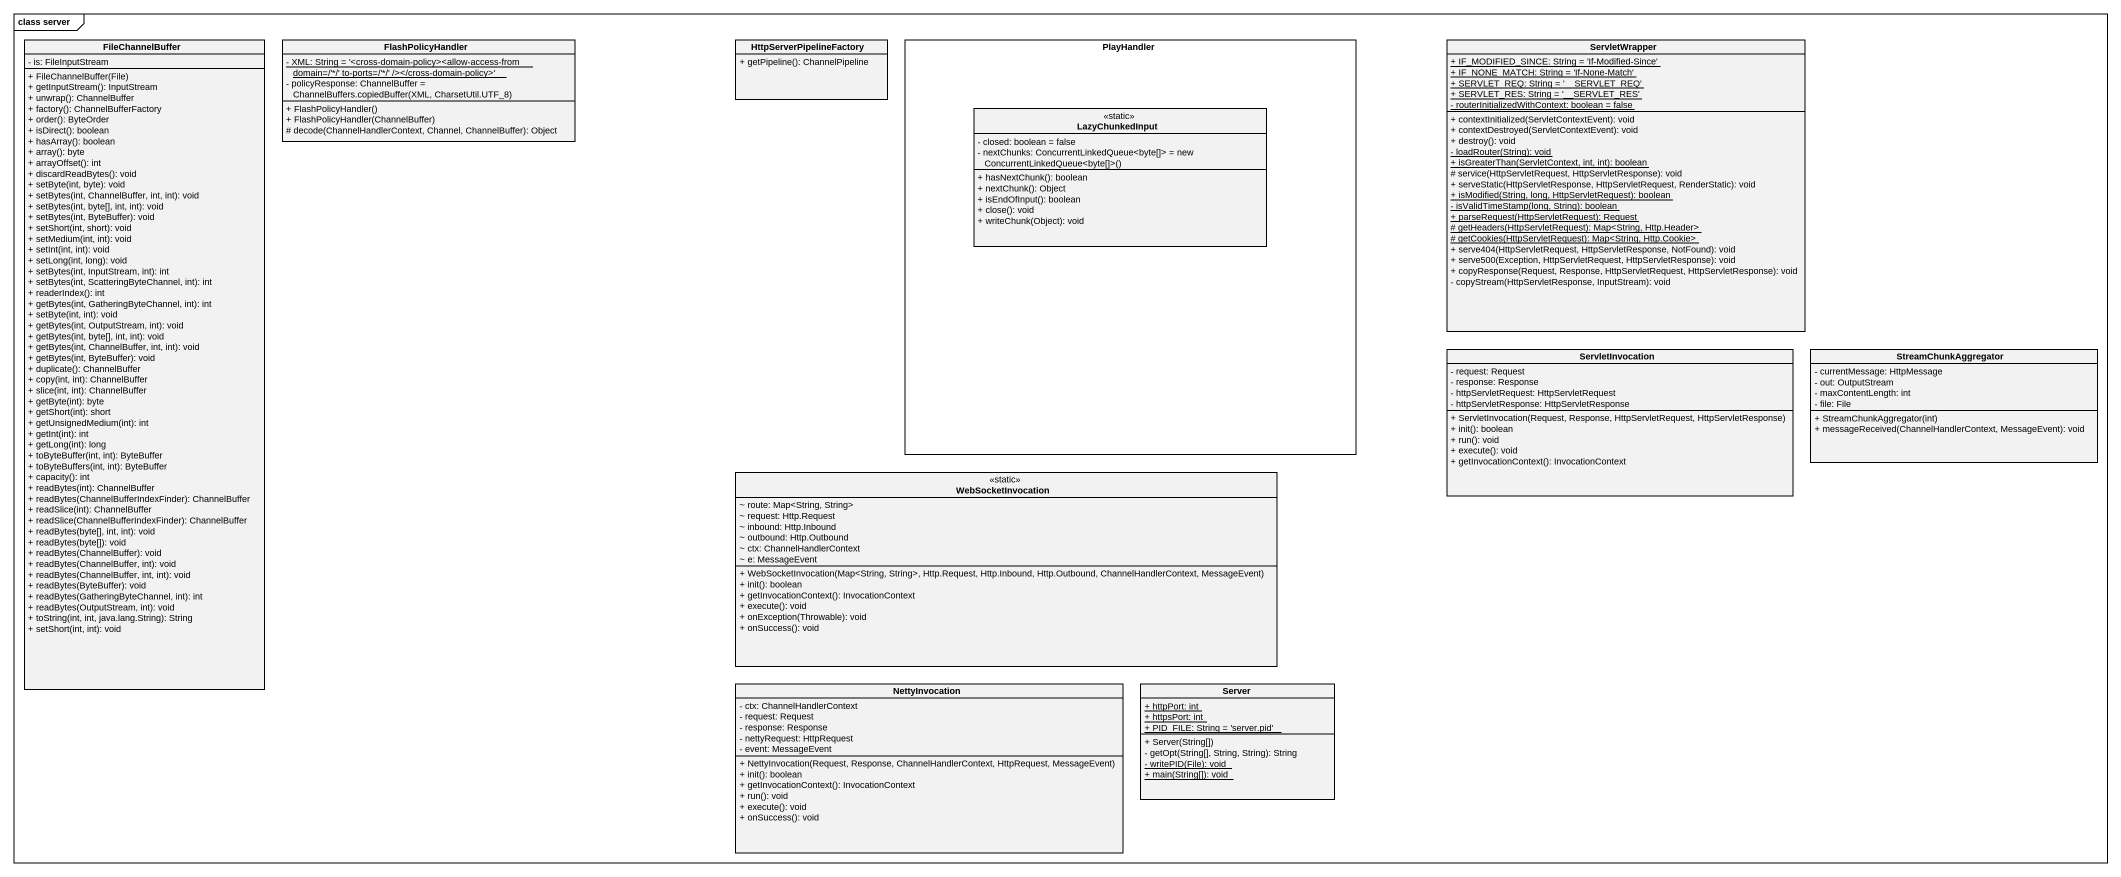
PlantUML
@startuml
mainframe class server
hide circle
hide empty members
skinparam classAttributeIconSize 0
class FileChannelBuffer {
  - is: FileInputStream
  + FileChannelBuffer(File)
  + getInputStream(): InputStream
  + unwrap(): ChannelBuffer
  + factory(): ChannelBufferFactory
  + order(): ByteOrder
  + isDirect(): boolean
  + hasArray(): boolean
  + array(): byte
  + arrayOffset(): int
  + discardReadBytes(): void
  + setByte(int, byte): void
  + setBytes(int, ChannelBuffer, int, int): void
  + setBytes(int, byte[], int, int): void
  + setBytes(int, ByteBuffer): void
  + setShort(int, short): void
  + setMedium(int, int): void
  + setInt(int, int): void
  + setLong(int, long): void
  + setBytes(int, InputStream, int): int
  + setBytes(int, ScatteringByteChannel, int): int
  + readerIndex(): int
  + getBytes(int, GatheringByteChannel, int): int
  + setByte(int, int): void
  + getBytes(int, OutputStream, int): void
  + getBytes(int, byte[], int, int): void
  + getBytes(int, ChannelBuffer, int, int): void
  + getBytes(int, ByteBuffer): void
  + duplicate(): ChannelBuffer
  + copy(int, int): ChannelBuffer
  + slice(int, int): ChannelBuffer
  + getByte(int): byte
  + getShort(int): short
  + getUnsignedMedium(int): int
  + getInt(int): int
  + getLong(int): long
  + toByteBuffer(int, int): ByteBuffer
  + toByteBuffers(int, int): ByteBuffer
  + capacity(): int
  + readBytes(int): ChannelBuffer
  + readBytes(ChannelBufferIndexFinder): ChannelBuffer
  + readSlice(int): ChannelBuffer
  + readSlice(ChannelBufferIndexFinder): ChannelBuffer
  + readBytes(byte[], int, int): void
  + readBytes(byte[]): void
  + readBytes(ChannelBuffer): void
  + readBytes(ChannelBuffer, int): void
  + readBytes(ChannelBuffer, int, int): void
  + readBytes(ByteBuffer): void
  + readBytes(GatheringByteChannel, int): int
  + readBytes(OutputStream, int): void
  + toString(int, int, java.lang.String): String
  + setShort(int, int): void
}
class FlashPolicyHandler {
  {static} - XML: String = '<cross-domain-policy><allow-access-from domain=/'*/' to-ports=/'*/' /></cross-domain-policy>'
  {field} - policyResponse: ChannelBuffer = ChannelBuffers.copiedBuffer(XML, CharsetUtil.UTF_8)
  + FlashPolicyHandler()
  + FlashPolicyHandler(ChannelBuffer)
  # decode(ChannelHandlerContext, Channel, ChannelBuffer): Object
}
class HttpServerPipelineFactory {
  + getPipeline(): ChannelPipeline
}
rectangle PlayHandler {
  class LazyChunkedInput <<static>> {
    - closed: boolean = false
    {field} - nextChunks: ConcurrentLinkedQueue<byte[]> = new ConcurrentLinkedQueue<byte[]>()
    + hasNextChunk(): boolean
    + nextChunk(): Object
    + isEndOfInput(): boolean
    + close(): void
    + writeChunk(Object): void
  }
}
class ServletWrapper {
  {static} + IF_MODIFIED_SINCE: String = 'If-Modified-Since'
  {static} + IF_NONE_MATCH: String = 'If-None-Match'
  {static} + SERVLET_REQ: String = '__SERVLET_REQ'
  {static} + SERVLET_RES: String = '__SERVLET_RES'
  {static} - routerInitializedWithContext: boolean = false
  + contextInitialized(ServletContextEvent): void
  + contextDestroyed(ServletContextEvent): void
  + destroy(): void
  {static} - loadRouter(String): void
  {static} + isGreaterThan(ServletContext, int, int): boolean
  # service(HttpServletRequest, HttpServletResponse): void
  + serveStatic(HttpServletResponse, HttpServletRequest, RenderStatic): void
  {static} + isModified(String, long, HttpServletRequest): boolean
  {static} - isValidTimeStamp(long, String): boolean
  {static} + parseRequest(HttpServletRequest): Request
  {static} # getHeaders(HttpServletRequest): Map<String, Http.Header>
  {static} # getCookies(HttpServletRequest): Map<String, Http.Cookie>
  + serve404(HttpServletRequest, HttpServletResponse, NotFound): void
  + serve500(Exception, HttpServletRequest, HttpServletResponse): void
  + copyResponse(Request, Response, HttpServletRequest, HttpServletResponse): void
  - copyStream(HttpServletResponse, InputStream): void
}
class ServletInvocation {
  - request: Request
  - response: Response
  - httpServletRequest: HttpServletRequest
  - httpServletResponse: HttpServletResponse
  + ServletInvocation(Request, Response, HttpServletRequest, HttpServletResponse)
  + init(): boolean
  + run(): void
  + execute(): void
  + getInvocationContext(): InvocationContext
}
class StreamChunkAggregator {
  - currentMessage: HttpMessage
  - out: OutputStream
  - maxContentLength: int
  - file: File
  + StreamChunkAggregator(int)
  + messageReceived(ChannelHandlerContext, MessageEvent): void
}
class WebSocketInvocation <<static>> {
  ~ route: Map<String, String>
  ~ request: Http.Request
  ~ inbound: Http.Inbound
  ~ outbound: Http.Outbound
  ~ ctx: ChannelHandlerContext
  ~ e: MessageEvent
  + WebSocketInvocation(Map<String, String>, Http.Request, Http.Inbound, Http.Outbound, ChannelHandlerContext, MessageEvent)
  + init(): boolean
  + getInvocationContext(): InvocationContext
  + execute(): void
  + onException(Throwable): void
  + onSuccess(): void
}
class NettyInvocation {
  - ctx: ChannelHandlerContext
  - request: Request
  - response: Response
  - nettyRequest: HttpRequest
  - event: MessageEvent
  + NettyInvocation(Request, Response, ChannelHandlerContext, HttpRequest, MessageEvent)
  + init(): boolean
  + getInvocationContext(): InvocationContext
  + run(): void
  + execute(): void
  + onSuccess(): void
}
class Server {
  {static} + httpPort: int
  {static} + httpsPort: int
  {static} + PID_FILE: String = 'server.pid'
  + Server(String[])
  - getOpt(String[], String, String): String
  {static} - writePID(File): void
  {static} + main(String[]): void
}
@enduml
